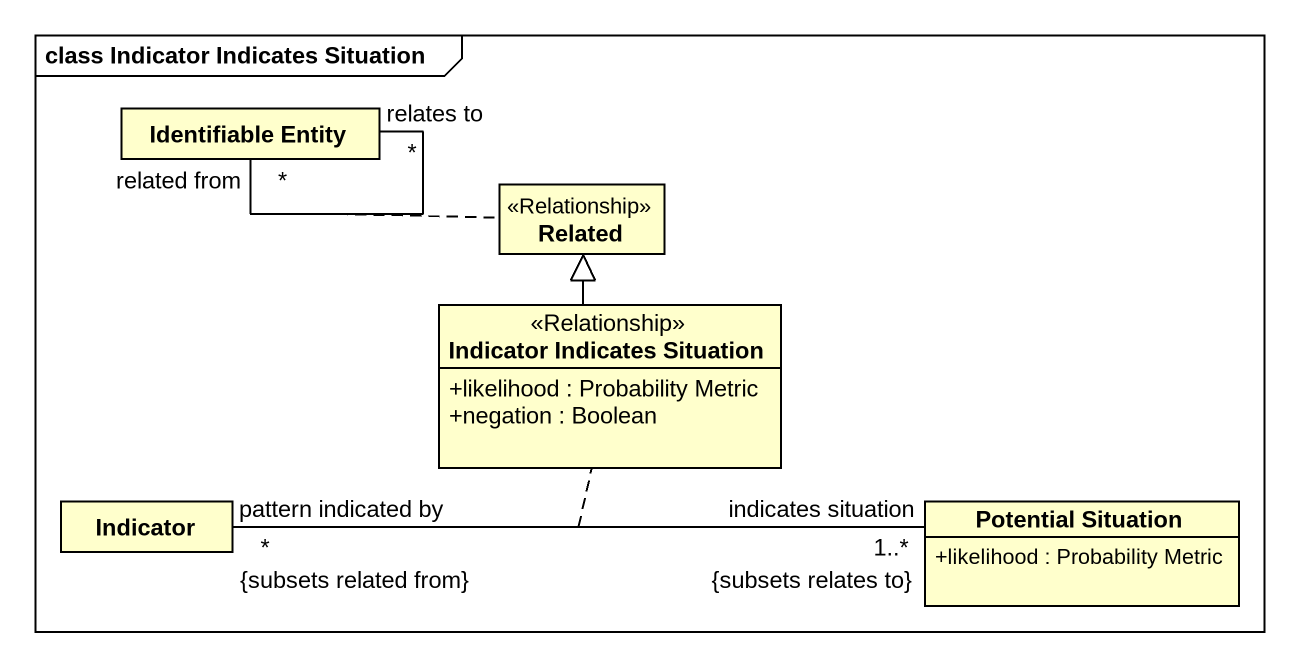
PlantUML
@startuml
mainframe class Indicator Indicates Situation
hide circle
hide empty members
skinparam classAttributeIconSize 0
class "Identifiable Entity" as Identifiable_Entity
class Related <<Relationship>>
class "Indicator Indicates Situation" as Indicator_Indicates <<Relationship>> {
  +likelihood : Probability Metric
  +negation : Boolean
}
class Indicator
class "Potential Situation" as Potential_Situation {
  +likelihood : Probability Metric
}
Identifiable_Entity "related from\n*" -- "relates to\n*" Identifiable_Entity
(Identifiable_Entity, Identifiable_Entity) .. Related
Indicator_Indicates -up-|> Related
Indicator "pattern indicated by\n*\n{subsets related from}" -right- "indicates situation\n1..*\n{subsets relates to}" Potential_Situation
(Indicator, Potential_Situation) .. Indicator_Indicates
@enduml
